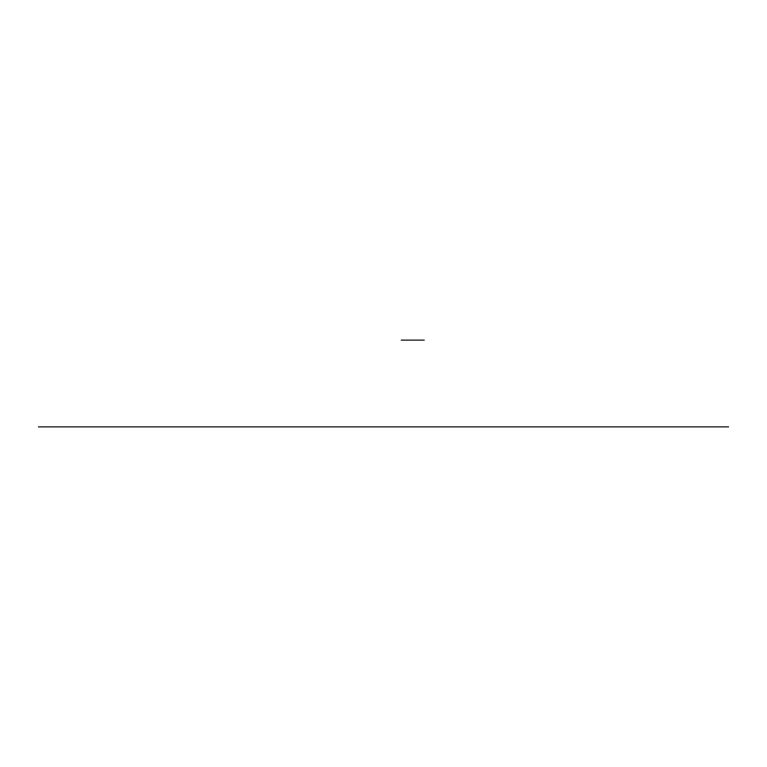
<?xml version="1.0" encoding="UTF-8"?>
<svg xmlns="http://www.w3.org/2000/svg" width="767" height="767" viewBox="0 0 767 767"><rect width="100%" height="100%" fill="white"/><g stroke="black" fill="none" stroke-linecap="round" stroke-linejoin="round"><path stroke-width="1.15" d="M401.141 340.117L424.324 340.117M38.35 426.883L728.65 426.883"/></g></svg>
